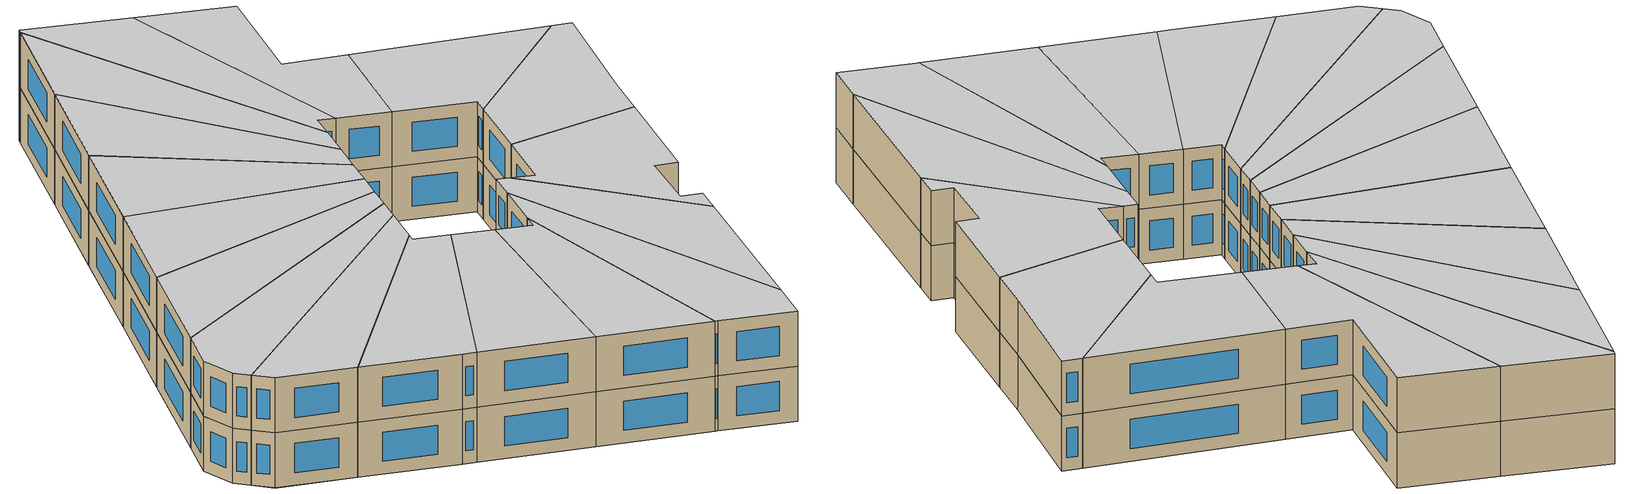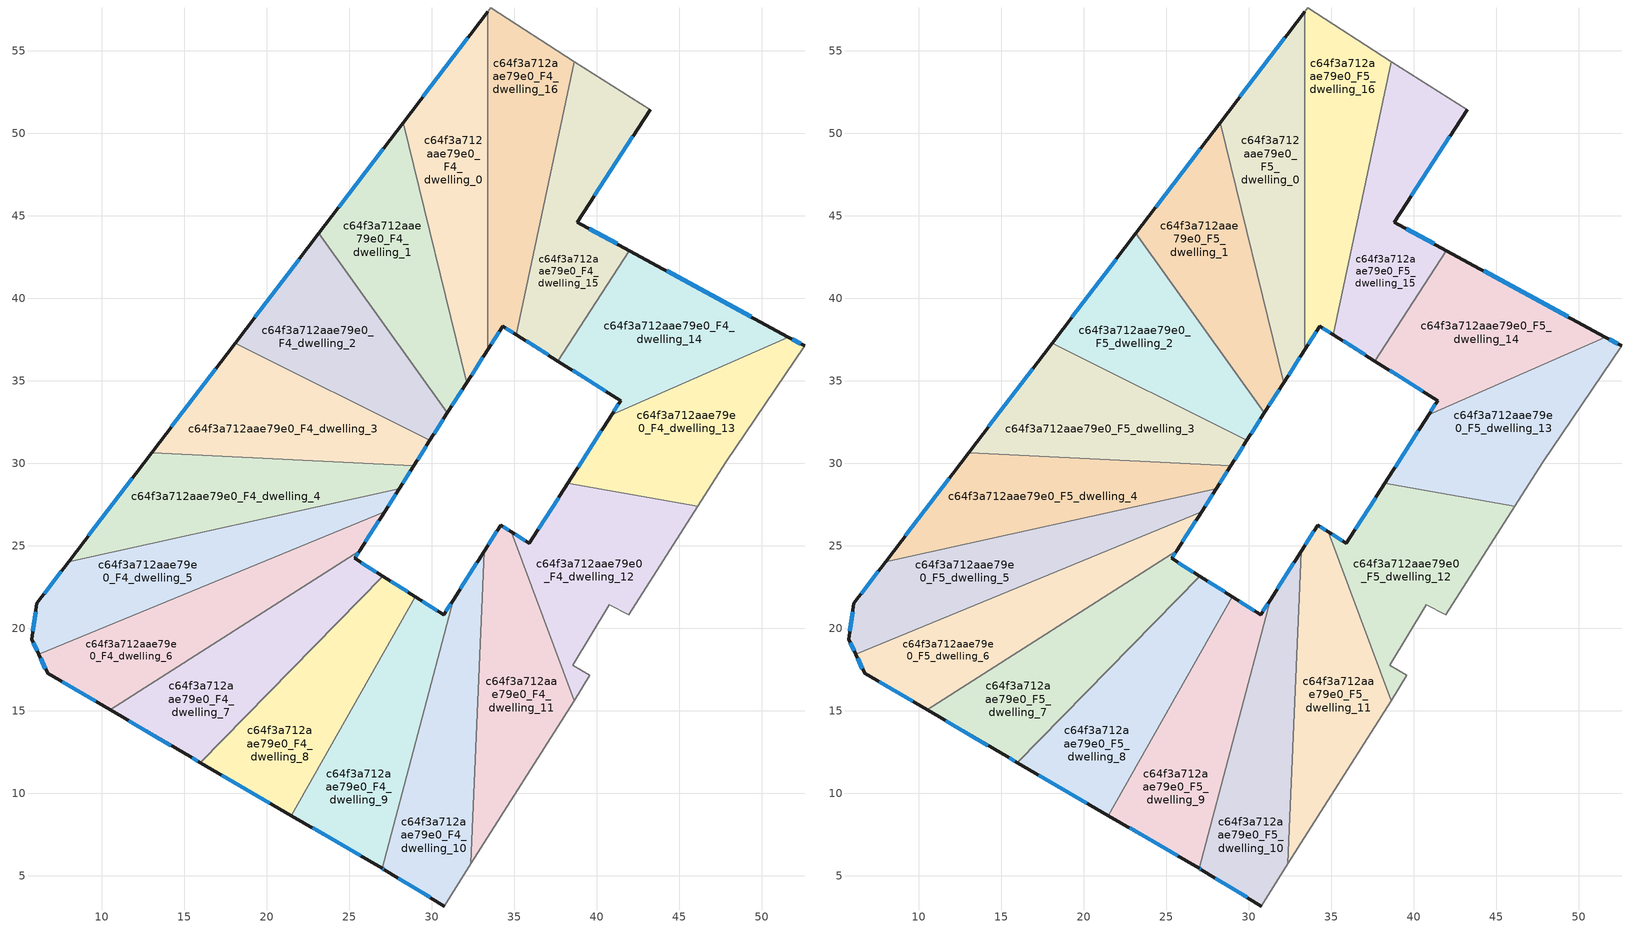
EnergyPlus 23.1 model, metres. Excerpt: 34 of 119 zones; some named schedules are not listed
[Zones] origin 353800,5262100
c64f3a712aae79e0_F4_dwelling_0
 floor to c64f3a712aae79e0_F3_dwelling_0 (EU_floor_Construction): 33.39,57.36 33.39,36.88 32.11,34.88 28.26,50.62 z12
 wall outside (EU_wall_Construction): 32.11,34.88 33.39,36.88 / 33.39,57.36 28.26,50.62 z12:15
 wall to c64f3a712aae79e0_F4_dwelling_1 (EU_wall_Construction): 28.26,50.62 32.11,34.88 z12:15
 wall to c64f3a712aae79e0_F4_dwelling_16 (EU_wall_Construction): 33.39,36.88 33.39,57.36 z12:15
 window (EU_Window_Construction): 32.41,35.35 33.09,36.41 / 32.19,55.78 29.47,52.2 z12.7:14.3
c64f3a712aae79e0_F4_dwelling_1
 floor to c64f3a712aae79e0_F3_dwelling_1 (EU_floor_Construction): 28.26,50.62 32.11,34.88 30.95,33.05 23.16,43.93 z12
 wall outside (EU_wall_Construction): 30.95,33.05 32.11,34.88 / 28.26,50.62 23.16,43.93 z12:15
 wall to c64f3a712aae79e0_F4_dwelling_2 (EU_wall_Construction): 23.16,43.93 30.95,33.05 z12:15
 window (EU_Window_Construction): 31.22,33.48 31.84,34.45 / 27.07,49.05 24.36,45.5 z12.7:14.3
c64f3a712aae79e0_F4_dwelling_10
 floor to c64f3a712aae79e0_F3_dwelling_10 (EU_floor_Construction): 33.18,24.68 32.37,5.74 30.75,3.18 27.12,5.38 26.99,5.46 31.29,21.7 z12
 wall outside (EU_wall_Construction): 26.99,5.46 27.12,5.38 30.75,3.18 / 33.18,24.68 31.29,21.7 z12:15
 wall adiabatic (EU_wall_Construction): 30.75,3.18 32.37,5.74 z12:15
 wall to c64f3a712aae79e0_F4_dwelling_9 (EU_wall_Construction): 31.29,21.7 26.99,5.46 z12:15
 wall to c64f3a712aae79e0_F4_dwelling_11 (EU_wall_Construction): 32.37,5.74 33.18,24.68 z12:15
 window (EU_Window_Construction): 27.02,5.44 27.09,5.4 / 32.74,23.98 31.73,22.4 / 27.98,4.87 29.9,3.7 z12.7:14.3
c64f3a712aae79e0_F4_dwelling_11
 floor to c64f3a712aae79e0_F3_dwelling_11 (EU_floor_Construction): 34.8,25.86 38.62,15.63 32.37,5.74 33.18,24.68 34.18,26.26 z12
 wall outside (EU_wall_Construction): 34.8,25.86 34.18,26.26 33.18,24.68 z12:15
 wall adiabatic (EU_wall_Construction): 32.37,5.74 38.62,15.63 z12:15
 wall to c64f3a712aae79e0_F4_dwelling_12 (EU_wall_Construction): 38.62,15.63 34.8,25.86 z12:15
 window (EU_Window_Construction): 33.95,25.89 33.41,25.05 / 34.66,25.95 34.33,26.16 z12.7:14.3
c64f3a712aae79e0_F4_dwelling_12
 floor to c64f3a712aae79e0_F3_dwelling_12 (EU_floor_Construction): 46.12,27.39 41.93,20.82 40.77,21.42 38.55,17.75 39.58,17.15 38.62,15.63 34.8,25.86 35.92,25.15 38.24,28.78 z12
 wall outside (EU_wall_Construction): 38.24,28.78 35.92,25.15 34.8,25.86 z12:15
 wall adiabatic (EU_wall_Construction): 38.62,15.63 39.58,17.15 38.55,17.75 40.77,21.42 41.93,20.82 46.12,27.39 z12:15
 wall to c64f3a712aae79e0_F4_dwelling_13 (EU_wall_Construction): 46.12,27.39 38.24,28.78 z12:15
 window (EU_Window_Construction): 35.66,25.31 35.07,25.69 / 37.7,27.93 36.47,26 z12.7:14.3
c64f3a712aae79e0_F4_dwelling_13
 floor to c64f3a712aae79e0_F3_dwelling_13 (EU_floor_Construction): 52.6,37.12 47.82,30.06 46.12,27.39 38.24,28.78 40.89,32.94 51.61,37.65 z12
 wall outside (EU_wall_Construction): 40.89,32.94 38.24,28.78 / 52.6,37.12 51.61,37.65 z12:15
 wall adiabatic (EU_wall_Construction): 46.12,27.39 47.83,30.06 52.6,37.12 z12:15
 wall to c64f3a712aae79e0_F4_dwelling_14 (EU_wall_Construction): 51.61,37.65 40.89,32.94 z12:15
 window (EU_Window_Construction): 40.27,31.96 38.87,29.76 / 52.37,37.24 51.84,37.53 z12.7:14.3
c64f3a712aae79e0_F4_dwelling_14
 floor to c64f3a712aae79e0_F3_dwelling_14 (EU_floor_Construction): 51.61,37.65 40.89,32.94 41.44,33.79 37.64,36.2 41.98,42.89 z12
 wall outside (EU_wall_Construction): 37.64,36.2 41.44,33.79 40.89,32.94 / 51.61,37.65 41.98,42.89 z12:15
 wall to c64f3a712aae79e0_F4_dwelling_15 (EU_wall_Construction): 41.98,42.89 37.64,36.2 z12:15
 window (EU_Window_Construction): 41.31,33.59 41.02,33.14 / 38.53,35.63 40.55,34.36 / 49.35,38.88 44.24,41.66 z12.7:14.3
c64f3a712aae79e0_F4_dwelling_15
 floor to c64f3a712aae79e0_F3_dwelling_15 (EU_floor_Construction): 43.23,51.41 38.81,44.61 41.98,42.89 37.64,36.2 35.12,37.79 38.64,54.34 z12
 wall outside (EU_wall_Construction): 41.98,42.89 38.81,44.61 43.23,51.41 / 35.12,37.79 37.64,36.2 z12:15
 wall adiabatic (EU_wall_Construction): 43.23,51.41 38.64,54.34 z12:15
 wall to c64f3a712aae79e0_F4_dwelling_16 (EU_wall_Construction): 38.64,54.34 35.12,37.79 z12:15
 window (EU_Window_Construction): 41.23,43.29 39.55,44.21 / 35.71,37.41 37.05,36.57 / 39.84,46.21 42.19,49.81 z12.7:14.3
c64f3a712aae79e0_F4_dwelling_16
 floor to c64f3a712aae79e0_F3_dwelling_16 (EU_floor_Construction): 38.64,54.34 35.12,37.79 34.3,38.31 33.39,36.88 33.39,57.36 33.57,57.59 z12
 wall outside (EU_wall_Construction): 33.39,36.88 34.3,38.31 35.12,37.79 z12:15
 wall adiabatic (EU_wall_Construction): 38.64,54.34 33.57,57.59 33.39,57.36 z12:15
 window (EU_Window_Construction): 34.49,38.19 34.93,37.91 / 33.61,37.22 34.09,37.97 z12.7:14.3
c64f3a712aae79e0_F4_dwelling_2
 floor to c64f3a712aae79e0_F3_dwelling_2 (EU_floor_Construction): 23.16,43.93 30.95,33.05 29.89,31.39 18.09,37.28 z12
 wall outside (EU_wall_Construction): 29.89,31.39 30.95,33.05 / 23.16,43.93 18.09,37.28 z12:15
 wall to c64f3a712aae79e0_F4_dwelling_3 (EU_wall_Construction): 18.09,37.28 29.89,31.39 z12:15
 window (EU_Window_Construction): 30.14,31.78 30.7,32.66 / 21.97,42.37 19.28,38.84 z12.7:14.3
c64f3a712aae79e0_F4_dwelling_3
 floor to c64f3a712aae79e0_F3_dwelling_3 (EU_floor_Construction): 29.89,31.39 28.92,29.86 13.04,30.65 18.09,37.28 z12
 wall outside (EU_wall_Construction): 28.92,29.86 29.89,31.39 / 18.09,37.28 13.04,30.65 z12:15
 wall to c64f3a712aae79e0_F4_dwelling_4 (EU_wall_Construction): 13.04,30.65 28.92,29.86 z12:15
 window (EU_Window_Construction): 29.15,30.22 29.66,31.03 / 16.91,35.72 14.23,32.21 z12.7:14.3
c64f3a712aae79e0_F4_dwelling_4
 floor to c64f3a712aae79e0_F3_dwelling_4 (EU_floor_Construction): 28.92,29.86 28.03,28.46 8.01,24.05 13.04,30.65 z12
 wall outside (EU_wall_Construction): 28.03,28.46 28.92,29.86 / 13.04,30.65 8.01,24.05 z12:15
 wall to c64f3a712aae79e0_F4_dwelling_5 (EU_wall_Construction): 8.01,24.05 28.03,28.46 z12:15
 window (EU_Window_Construction): 28.24,28.79 28.71,29.53 / 11.86,29.1 9.19,25.6 z12.7:14.3
c64f3a712aae79e0_F4_dwelling_5
 floor to c64f3a712aae79e0_F3_dwelling_5 (EU_floor_Construction): 28.03,28.46 27.14,27.07 6.18,18.45 5.77,19.33 6.08,21.51 8.01,24.05 z12
 wall outside (EU_wall_Construction): 8.01,24.05 6.08,21.51 5.77,19.33 6.18,18.45 / 27.14,27.07 28.03,28.46 z12:15
 wall to c64f3a712aae79e0_F4_dwelling_6 (EU_wall_Construction): 6.18,18.45 27.14,27.07 z12:15
 window (EU_Window_Construction): 7.56,23.45 6.53,22.11 / 27.35,27.4 27.82,28.13 / 5.87,19.12 6.09,18.65 / 6.01,21 5.84,19.84 z12.7:14.3
c64f3a712aae79e0_F4_dwelling_6
 floor to c64f3a712aae79e0_F3_dwelling_6 (EU_floor_Construction): 27.14,27.07 25.63,24.69 10.52,15.06 6.73,17.29 6.18,18.45 z12
 wall outside (EU_wall_Construction): 25.63,24.69 27.14,27.07 / 6.18,18.45 6.73,17.29 10.52,15.06 z12:15
 wall to c64f3a712aae79e0_F4_dwelling_7 (EU_wall_Construction): 10.52,15.06 25.63,24.69 z12:15
 window (EU_Window_Construction): 25.98,25.25 26.79,26.51 / 7.62,16.77 9.63,15.59 / 6.31,18.18 6.6,17.56 z12.7:14.3
c64f3a712aae79e0_F4_dwelling_7
 floor to c64f3a712aae79e0_F3_dwelling_7 (EU_floor_Construction): 25.63,24.69 25.34,24.24 27.04,23.16 15.98,11.86 15.33,12.24 10.52,15.06 z12
 wall outside (EU_wall_Construction): 27.04,23.16 25.34,24.24 25.63,24.69 / 10.52,15.06 15.33,12.24 15.98,11.86 z12:15
 wall to c64f3a712aae79e0_F4_dwelling_8 (EU_wall_Construction): 15.98,11.86 27.04,23.16 z12:15
 window (EU_Window_Construction): 25.41,24.35 25.56,24.59 / 26.65,23.41 25.74,23.99 / 15.48,12.15 15.83,11.95 / 11.65,14.4 14.2,12.9 z12.7:14.3
c64f3a712aae79e0_F4_dwelling_8
 floor to c64f3a712aae79e0_F3_dwelling_8 (EU_floor_Construction): 29.01,21.91 21.48,8.66 15.98,11.86 27.04,23.16 z12
 wall outside (EU_wall_Construction): 29.01,21.91 27.04,23.16 / 15.98,11.86 21.48,8.66 z12:15
 wall to c64f3a712aae79e0_F4_dwelling_9 (EU_wall_Construction): 21.48,8.66 29.01,21.91 z12:15
 window (EU_Window_Construction): 28.55,22.21 27.51,22.87 / 17.27,11.11 20.19,9.41 z12.7:14.3
c64f3a712aae79e0_F4_dwelling_9
 floor to c64f3a712aae79e0_F3_dwelling_9 (EU_floor_Construction): 31.29,21.7 26.99,5.46 21.48,8.66 29.01,21.91 30.73,20.82 z12
 wall outside (EU_wall_Construction): 31.29,21.7 30.73,20.82 29.01,21.91 / 21.48,8.66 26.99,5.46 z12:15
 window (EU_Window_Construction): 30.32,21.07 29.41,21.66 / 31.16,21.49 30.86,21.03 / 22.78,7.91 25.7,6.21 z12.7:14.3
c64f3a712aae79e0_F5_dwelling_0
 floor to c64f3a712aae79e0_F4_dwelling_0 (EU_floor_Construction): 33.39,57.36 33.39,36.88 32.11,34.88 28.26,50.62 z15
 wall outside (EU_wall_Construction): 32.11,34.88 33.39,36.88 / 33.39,57.36 28.26,50.62 z15:18
 wall to c64f3a712aae79e0_F5_dwelling_1 (EU_wall_Construction): 28.26,50.62 32.11,34.88 z15:18
 wall to c64f3a712aae79e0_F5_dwelling_16 (EU_wall_Construction): 33.39,36.88 33.39,57.36 z15:18
 window (EU_Window_Construction): 32.41,35.35 33.09,36.41 / 32.19,55.78 29.47,52.2 z15.7:17.3
 ceiling to c64f3a712aae79e0_F6_dwelling_0 (EU_floor_Construction): 32.11,34.88 33.39,36.88 33.39,57.36 28.26,50.62 z18
c64f3a712aae79e0_F5_dwelling_1
 floor to c64f3a712aae79e0_F4_dwelling_1 (EU_floor_Construction): 28.26,50.62 32.11,34.88 30.95,33.05 23.16,43.93 z15
 wall outside (EU_wall_Construction): 30.95,33.05 32.11,34.88 / 28.26,50.62 23.16,43.93 z15:18
 wall to c64f3a712aae79e0_F5_dwelling_2 (EU_wall_Construction): 23.16,43.93 30.95,33.05 z15:18
 window (EU_Window_Construction): 31.22,33.48 31.84,34.45 / 27.07,49.05 24.36,45.5 z15.7:17.3
 ceiling to c64f3a712aae79e0_F6_dwelling_1 (EU_floor_Construction): 30.95,33.05 32.11,34.88 28.26,50.62 23.16,43.93 z18
c64f3a712aae79e0_F5_dwelling_10
 floor to c64f3a712aae79e0_F4_dwelling_10 (EU_floor_Construction): 33.18,24.68 32.37,5.74 30.75,3.18 27.12,5.38 26.99,5.46 31.29,21.7 z15
 wall outside (EU_wall_Construction): 26.99,5.46 27.12,5.38 30.75,3.18 / 33.18,24.68 31.29,21.7 z15:18
 wall adiabatic (EU_wall_Construction): 30.75,3.18 32.37,5.74 z15:18
 wall to c64f3a712aae79e0_F5_dwelling_9 (EU_wall_Construction): 31.29,21.7 26.99,5.46 z15:18
 wall to c64f3a712aae79e0_F5_dwelling_11 (EU_wall_Construction): 32.37,5.74 33.18,24.68 z15:18
 window (EU_Window_Construction): 27.02,5.44 27.09,5.4 / 32.74,23.98 31.73,22.4 / 27.98,4.87 29.9,3.7 z15.7:17.3
 ceiling to c64f3a712aae79e0_F6_dwelling_10 (EU_floor_Construction): 30.75,3.18 32.37,5.74 33.18,24.68 31.29,21.7 26.99,5.46 27.12,5.38 z18
c64f3a712aae79e0_F5_dwelling_11
 floor to c64f3a712aae79e0_F4_dwelling_11 (EU_floor_Construction): 34.8,25.86 38.62,15.63 32.37,5.74 33.18,24.68 34.18,26.26 z15
 wall outside (EU_wall_Construction): 34.8,25.86 34.18,26.26 33.18,24.68 z15:18
 wall adiabatic (EU_wall_Construction): 32.37,5.74 38.62,15.63 z15:18
 wall to c64f3a712aae79e0_F5_dwelling_12 (EU_wall_Construction): 38.62,15.63 34.8,25.86 z15:18
 window (EU_Window_Construction): 33.95,25.89 33.41,25.05 / 34.66,25.95 34.33,26.16 z15.7:17.3
 ceiling to c64f3a712aae79e0_F6_dwelling_11 (EU_floor_Construction): 32.37,5.74 38.62,15.63 34.8,25.86 34.18,26.26 33.18,24.68 z18
c64f3a712aae79e0_F5_dwelling_12
 floor to c64f3a712aae79e0_F4_dwelling_12 (EU_floor_Construction): 46.12,27.39 41.93,20.82 40.77,21.42 38.55,17.75 39.58,17.15 38.62,15.63 34.8,25.86 35.92,25.15 38.24,28.78 z15
 wall outside (EU_wall_Construction): 38.24,28.78 35.92,25.15 34.8,25.86 z15:18
 wall adiabatic (EU_wall_Construction): 38.62,15.63 39.58,17.15 38.55,17.75 40.77,21.42 41.93,20.82 46.12,27.39 z15:18
 wall to c64f3a712aae79e0_F5_dwelling_13 (EU_wall_Construction): 46.12,27.39 38.24,28.78 z15:18
 window (EU_Window_Construction): 35.66,25.31 35.07,25.69 / 37.7,27.93 36.47,26 z15.7:17.3
 ceiling to c64f3a712aae79e0_F6_dwelling_12 (EU_floor_Construction): 41.93,20.82 46.12,27.39 38.24,28.78 35.92,25.15 34.8,25.86 38.62,15.63 39.58,17.15 38.55,17.75 40.77,21.42 z18
c64f3a712aae79e0_F5_dwelling_13
 floor to c64f3a712aae79e0_F4_dwelling_13 (EU_floor_Construction): 52.6,37.12 47.82,30.06 46.12,27.39 38.24,28.78 40.89,32.94 51.61,37.65 z15
 wall outside (EU_wall_Construction): 40.89,32.94 38.24,28.78 / 52.6,37.12 51.61,37.65 z15:18
 wall adiabatic (EU_wall_Construction): 46.12,27.39 47.83,30.06 52.6,37.12 z15:18
 wall to c64f3a712aae79e0_F5_dwelling_14 (EU_wall_Construction): 51.61,37.65 40.89,32.94 z15:18
 window (EU_Window_Construction): 40.27,31.96 38.87,29.76 / 52.37,37.24 51.84,37.53 z15.7:17.3
 ceiling to c64f3a712aae79e0_F6_dwelling_13 (EU_floor_Construction): 47.82,30.06 52.6,37.12 51.61,37.65 40.89,32.94 38.24,28.78 46.12,27.39 z18
c64f3a712aae79e0_F5_dwelling_14
 floor to c64f3a712aae79e0_F4_dwelling_14 (EU_floor_Construction): 51.61,37.65 40.89,32.94 41.44,33.79 37.64,36.2 41.98,42.89 z15
 wall outside (EU_wall_Construction): 37.64,36.2 41.44,33.79 40.89,32.94 / 51.61,37.65 41.98,42.89 z15:18
 wall to c64f3a712aae79e0_F5_dwelling_15 (EU_wall_Construction): 41.98,42.89 37.64,36.2 z15:18
 window (EU_Window_Construction): 41.31,33.59 41.02,33.14 / 38.53,35.63 40.55,34.36 / 49.35,38.88 44.24,41.66 z15.7:17.3
 ceiling to c64f3a712aae79e0_F6_dwelling_14 (EU_floor_Construction): 51.61,37.65 41.98,42.89 37.64,36.2 41.44,33.79 40.89,32.94 z18
c64f3a712aae79e0_F5_dwelling_15
 floor to c64f3a712aae79e0_F4_dwelling_15 (EU_floor_Construction): 43.23,51.41 38.81,44.61 41.98,42.89 37.64,36.2 35.12,37.79 38.64,54.34 z15
 wall outside (EU_wall_Construction): 41.98,42.89 38.81,44.61 43.23,51.41 / 35.12,37.79 37.64,36.2 z15:18
 wall adiabatic (EU_wall_Construction): 43.23,51.41 38.64,54.34 z15:18
 wall to c64f3a712aae79e0_F5_dwelling_16 (EU_wall_Construction): 38.64,54.34 35.12,37.79 z15:18
 window (EU_Window_Construction): 41.23,43.29 39.55,44.21 / 35.71,37.41 37.05,36.57 / 39.84,46.21 42.19,49.81 z15.7:17.3
 ceiling to c64f3a712aae79e0_F6_dwelling_15 (EU_floor_Construction): 37.64,36.2 41.98,42.89 38.81,44.61 43.23,51.41 38.64,54.34 35.12,37.79 z18
c64f3a712aae79e0_F5_dwelling_16
 floor to c64f3a712aae79e0_F4_dwelling_16 (EU_floor_Construction): 38.64,54.34 35.12,37.79 34.3,38.31 33.39,36.88 33.39,57.36 33.57,57.59 z15
 wall outside (EU_wall_Construction): 33.39,36.88 34.3,38.31 35.12,37.79 z15:18
 wall adiabatic (EU_wall_Construction): 38.64,54.34 33.57,57.59 33.39,57.36 z15:18
 window (EU_Window_Construction): 34.49,38.19 34.93,37.91 / 33.61,37.22 34.09,37.97 z15.7:17.3
 ceiling to c64f3a712aae79e0_F6_dwelling_16 (EU_floor_Construction): 35.12,37.79 38.64,54.34 33.57,57.59 33.39,57.36 33.39,36.88 34.3,38.31 z18
c64f3a712aae79e0_F5_dwelling_2
 floor to c64f3a712aae79e0_F4_dwelling_2 (EU_floor_Construction): 23.16,43.93 30.95,33.05 29.89,31.39 18.09,37.28 z15
 wall outside (EU_wall_Construction): 29.89,31.39 30.95,33.05 / 23.16,43.93 18.09,37.28 z15:18
 wall to c64f3a712aae79e0_F5_dwelling_3 (EU_wall_Construction): 18.09,37.28 29.89,31.39 z15:18
 window (EU_Window_Construction): 30.14,31.78 30.7,32.66 / 21.97,42.37 19.28,38.84 z15.7:17.3
 ceiling to c64f3a712aae79e0_F6_dwelling_2 (EU_floor_Construction): 29.89,31.39 30.95,33.05 23.16,43.93 18.09,37.28 z18
c64f3a712aae79e0_F5_dwelling_3
 floor to c64f3a712aae79e0_F4_dwelling_3 (EU_floor_Construction): 29.89,31.39 28.92,29.86 13.04,30.65 18.09,37.28 z15
 wall outside (EU_wall_Construction): 28.92,29.86 29.89,31.39 / 18.09,37.28 13.04,30.65 z15:18
 wall to c64f3a712aae79e0_F5_dwelling_4 (EU_wall_Construction): 13.04,30.65 28.92,29.86 z15:18
 window (EU_Window_Construction): 29.15,30.22 29.66,31.03 / 16.91,35.72 14.23,32.21 z15.7:17.3
 ceiling to c64f3a712aae79e0_F6_dwelling_3 (EU_floor_Construction): 28.92,29.86 29.89,31.39 18.09,37.28 13.04,30.65 z18
c64f3a712aae79e0_F5_dwelling_4
 floor to c64f3a712aae79e0_F4_dwelling_4 (EU_floor_Construction): 28.92,29.86 28.03,28.46 8.01,24.05 13.04,30.65 z15
 wall outside (EU_wall_Construction): 28.03,28.46 28.92,29.86 / 13.04,30.65 8.01,24.05 z15:18
 wall to c64f3a712aae79e0_F5_dwelling_5 (EU_wall_Construction): 8.01,24.05 28.03,28.46 z15:18
 window (EU_Window_Construction): 28.24,28.79 28.71,29.53 / 11.86,29.1 9.19,25.6 z15.7:17.3
 ceiling to c64f3a712aae79e0_F6_dwelling_4 (EU_floor_Construction): 28.03,28.46 28.92,29.86 13.04,30.65 8.01,24.05 z18
c64f3a712aae79e0_F5_dwelling_5
 floor to c64f3a712aae79e0_F4_dwelling_5 (EU_floor_Construction): 28.03,28.46 27.14,27.07 6.18,18.45 5.77,19.33 6.08,21.51 8.01,24.05 z15
 wall outside (EU_wall_Construction): 8.01,24.05 6.08,21.51 5.77,19.33 6.18,18.45 / 27.14,27.07 28.03,28.46 z15:18
 wall to c64f3a712aae79e0_F5_dwelling_6 (EU_wall_Construction): 6.18,18.45 27.14,27.07 z15:18
 window (EU_Window_Construction): 7.56,23.45 6.53,22.11 / 27.35,27.4 27.82,28.13 / 5.87,19.12 6.09,18.65 / 6.01,21 5.84,19.84 z15.7:17.3
 ceiling to c64f3a712aae79e0_F6_dwelling_5 (EU_floor_Construction): 27.14,27.07 28.03,28.46 8.01,24.05 6.08,21.51 5.77,19.33 6.18,18.45 z18
c64f3a712aae79e0_F5_dwelling_6
 floor to c64f3a712aae79e0_F4_dwelling_6 (EU_floor_Construction): 27.14,27.07 25.63,24.69 10.52,15.06 6.73,17.29 6.18,18.45 z15
 wall outside (EU_wall_Construction): 25.63,24.69 27.14,27.07 / 6.18,18.45 6.73,17.29 10.52,15.06 z15:18
 wall to c64f3a712aae79e0_F5_dwelling_7 (EU_wall_Construction): 10.52,15.06 25.63,24.69 z15:18
 window (EU_Window_Construction): 25.98,25.25 26.79,26.51 / 7.62,16.77 9.63,15.59 / 6.31,18.18 6.6,17.56 z15.7:17.3
 ceiling to c64f3a712aae79e0_F6_dwelling_6 (EU_floor_Construction): 25.63,24.69 27.14,27.07 6.18,18.45 6.73,17.29 10.52,15.06 z18
c64f3a712aae79e0_F5_dwelling_7
 floor to c64f3a712aae79e0_F4_dwelling_7 (EU_floor_Construction): 25.63,24.69 25.34,24.24 27.04,23.16 15.98,11.86 15.33,12.24 10.52,15.06 z15
 wall outside (EU_wall_Construction): 27.04,23.16 25.34,24.24 25.63,24.69 / 10.52,15.06 15.33,12.24 15.98,11.86 z15:18
 wall to c64f3a712aae79e0_F5_dwelling_8 (EU_wall_Construction): 15.98,11.86 27.04,23.16 z15:18
 window (EU_Window_Construction): 25.41,24.35 25.56,24.59 / 26.65,23.41 25.74,23.99 / 15.48,12.15 15.83,11.95 / 11.65,14.4 14.2,12.9 z15.7:17.3
 ceiling to c64f3a712aae79e0_F6_dwelling_7 (EU_floor_Construction): 15.98,11.86 27.04,23.16 25.34,24.24 25.63,24.69 10.52,15.06 15.33,12.24 z18
c64f3a712aae79e0_F5_dwelling_8
 floor to c64f3a712aae79e0_F4_dwelling_8 (EU_floor_Construction): 29.01,21.91 21.48,8.66 15.98,11.86 27.04,23.16 z15
 wall outside (EU_wall_Construction): 29.01,21.91 27.04,23.16 / 15.98,11.86 21.48,8.66 z15:18
 wall to c64f3a712aae79e0_F5_dwelling_9 (EU_wall_Construction): 21.48,8.66 29.01,21.91 z15:18
 window (EU_Window_Construction): 28.55,22.21 27.51,22.87 / 17.27,11.11 20.19,9.41 z15.7:17.3
 ceiling to c64f3a712aae79e0_F6_dwelling_8 (EU_floor_Construction): 21.48,8.66 29.01,21.91 27.04,23.16 15.98,11.86 z18
c64f3a712aae79e0_F5_dwelling_9
 floor to c64f3a712aae79e0_F4_dwelling_9 (EU_floor_Construction): 31.29,21.7 26.99,5.46 21.48,8.66 29.01,21.91 30.73,20.82 z15
 wall outside (EU_wall_Construction): 31.29,21.7 30.73,20.82 29.01,21.91 / 21.48,8.66 26.99,5.46 z15:18
 window (EU_Window_Construction): 30.32,21.07 29.41,21.66 / 31.16,21.49 30.86,21.03 / 22.78,7.91 25.7,6.21 z15.7:17.3
 ceiling to c64f3a712aae79e0_F6_dwelling_9 (EU_floor_Construction): 26.99,5.46 31.29,21.7 30.73,20.82 29.01,21.91 21.48,8.66 z18
[Building]
EU S2 Campaign: North Axis=0; Terrain=City; Solar Distribution=FullExterior
[Site:Location]
Budapest.Ferenc.Liszt.Intl.AP: Latitude=47.437; Longitude=19.256; Time Zone=1; Elevation=185
[SizingPeriod:WeatherFileDays]
AnnualSizingPeriod: Begin Month=1; Begin Day of Month=1; End Month=12; End Day of Month=31; Day of Week for Start Day=Monday; Use Weather File Daylight Saving Period=No; Use Weather File Rain and Snow Indicators=No
[MATERIAL]
EU_InternalMass_Material: Roughness=MediumRough; Thickness=0.1; Conductivity=1; Density=1800; Specific Heat=900; Thermal Absorptance=0.9; Solar Absorptance=0.7; Visible Absorptance=0.7
[MATERIAL:NOMASS] Roughness=MediumRough; Thermal Absorptance=0.9; Solar Absorptance=0.7; Visible Absorptance=0.7
Name | Thermal Resistance
EU_wall_NoMass | 0.832559
EU_floor_NoMass | 0.872794
[WINDOWMATERIAL:SIMPLEGLAZINGSYSTEM]
EU_Window_SimpleGlazing: UFactor=2.79869; Solar Heat Gain Coefficient=0.75; Visible Transmittance=0.75
[CONSTRUCTION]
EU_wall_Construction: EU_wall_NoMass
EU_floor_Construction: EU_floor_NoMass
EU_Window_Construction: EU_Window_SimpleGlazing
EU_InternalMass_Construction: EU_InternalMass_Material
[ZONE] Type=1; Multiplier=1; Ceiling Height=autocalculate; Floor Area=autocalculate; Part of Total Floor Area=Yes
Name | Volume
c64f3a712aae79e0_F4_dwelling_0; c64f3a712aae79e0_F5_dwelling_0 | 199.354
c64f3a712aae79e0_F4_dwelling_1; c64f3a712aae79e0_F5_dwelling_1 | 199.369
c64f3a712aae79e0_F4_dwelling_10; c64f3a712aae79e0_F5_dwelling_10 | 199.355
c64f3a712aae79e0_F4_dwelling_11; c64f3a712aae79e0_F5_dwelling_11 | 199.357
c64f3a712aae79e0_F4_dwelling_12; c64f3a712aae79e0_F5_dwelling_12 | 199.337
c64f3a712aae79e0_F4_dwelling_13; c64f3a712aae79e0_F5_dwelling_13 | 199.335
c64f3a712aae79e0_F4_dwelling_14; c64f3a712aae79e0_F5_dwelling_14 | 199.352
c64f3a712aae79e0_F4_dwelling_15; c64f3a712aae79e0_F5_dwelling_15 | 199.36
c64f3a712aae79e0_F4_dwelling_16; c64f3a712aae79e0_F5_dwelling_16 | 199.34
c64f3a712aae79e0_F4_dwelling_2; c64f3a712aae79e0_F5_dwelling_2 | 199.339
c64f3a712aae79e0_F4_dwelling_3; c64f3a712aae79e0_F5_dwelling_3 | 199.371
c64f3a712aae79e0_F4_dwelling_4; c64f3a712aae79e0_F5_dwelling_4 | 199.344
c64f3a712aae79e0_F4_dwelling_5; c64f3a712aae79e0_F5_dwelling_5 | 199.341
c64f3a712aae79e0_F4_dwelling_6; c64f3a712aae79e0_F5_dwelling_6 | 199.348
c64f3a712aae79e0_F4_dwelling_7; c64f3a712aae79e0_F5_dwelling_7 | 199.349
c64f3a712aae79e0_F4_dwelling_8; c64f3a712aae79e0_F5_dwelling_8 | 199.367
c64f3a712aae79e0_F4_dwelling_9; c64f3a712aae79e0_F5_dwelling_9 | 199.322
[INTERNALMASS] Construction=EU_InternalMass_Construction
Name | Zone or ZoneList | Surface Area
c64f3a712aae79e0_F4_dwelling_0_EU_InternalMass | c64f3a712aae79e0_F4_dwelling_0 | 66.4511
c64f3a712aae79e0_F4_dwelling_1_EU_InternalMass | c64f3a712aae79e0_F4_dwelling_1 | 66.4562
c64f3a712aae79e0_F4_dwelling_2_EU_InternalMass | c64f3a712aae79e0_F4_dwelling_2 | 66.4463
c64f3a712aae79e0_F4_dwelling_3_EU_InternalMass | c64f3a712aae79e0_F4_dwelling_3 | 66.4569
c64f3a712aae79e0_F4_dwelling_4_EU_InternalMass | c64f3a712aae79e0_F4_dwelling_4 | 66.4481
c64f3a712aae79e0_F4_dwelling_5_EU_InternalMass | c64f3a712aae79e0_F4_dwelling_5 | 66.4468
c64f3a712aae79e0_F4_dwelling_6_EU_InternalMass | c64f3a712aae79e0_F4_dwelling_6 | 66.4494
c64f3a712aae79e0_F4_dwelling_7_EU_InternalMass | c64f3a712aae79e0_F4_dwelling_7 | 66.4497
c64f3a712aae79e0_F4_dwelling_8_EU_InternalMass | c64f3a712aae79e0_F4_dwelling_8 | 66.4558
c64f3a712aae79e0_F4_dwelling_9_EU_InternalMass | c64f3a712aae79e0_F4_dwelling_9 | 66.4405
c64f3a712aae79e0_F4_dwelling_10_EU_InternalMass | c64f3a712aae79e0_F4_dwelling_10 | 66.4516
c64f3a712aae79e0_F4_dwelling_11_EU_InternalMass | c64f3a712aae79e0_F4_dwelling_11 | 66.4522
c64f3a712aae79e0_F4_dwelling_12_EU_InternalMass | c64f3a712aae79e0_F4_dwelling_12 | 66.4456
c64f3a712aae79e0_F4_dwelling_13_EU_InternalMass | c64f3a712aae79e0_F4_dwelling_13 | 66.4451
c64f3a712aae79e0_F4_dwelling_14_EU_InternalMass | c64f3a712aae79e0_F4_dwelling_14 | 66.4508
c64f3a712aae79e0_F4_dwelling_15_EU_InternalMass | c64f3a712aae79e0_F4_dwelling_15 | 66.4537
c64f3a712aae79e0_F4_dwelling_16_EU_InternalMass | c64f3a712aae79e0_F4_dwelling_16 | 66.4467
c64f3a712aae79e0_F5_dwelling_0_EU_InternalMass | c64f3a712aae79e0_F5_dwelling_0 | 66.4511
c64f3a712aae79e0_F5_dwelling_1_EU_InternalMass | c64f3a712aae79e0_F5_dwelling_1 | 66.4562
c64f3a712aae79e0_F5_dwelling_2_EU_InternalMass | c64f3a712aae79e0_F5_dwelling_2 | 66.4463
c64f3a712aae79e0_F5_dwelling_3_EU_InternalMass | c64f3a712aae79e0_F5_dwelling_3 | 66.4569
c64f3a712aae79e0_F5_dwelling_4_EU_InternalMass | c64f3a712aae79e0_F5_dwelling_4 | 66.4481
c64f3a712aae79e0_F5_dwelling_5_EU_InternalMass | c64f3a712aae79e0_F5_dwelling_5 | 66.4468
c64f3a712aae79e0_F5_dwelling_6_EU_InternalMass | c64f3a712aae79e0_F5_dwelling_6 | 66.4494
c64f3a712aae79e0_F5_dwelling_7_EU_InternalMass | c64f3a712aae79e0_F5_dwelling_7 | 66.4497
c64f3a712aae79e0_F5_dwelling_8_EU_InternalMass | c64f3a712aae79e0_F5_dwelling_8 | 66.4558
c64f3a712aae79e0_F5_dwelling_9_EU_InternalMass | c64f3a712aae79e0_F5_dwelling_9 | 66.4405
c64f3a712aae79e0_F5_dwelling_10_EU_InternalMass | c64f3a712aae79e0_F5_dwelling_10 | 66.4516
c64f3a712aae79e0_F5_dwelling_11_EU_InternalMass | c64f3a712aae79e0_F5_dwelling_11 | 66.4522
c64f3a712aae79e0_F5_dwelling_12_EU_InternalMass | c64f3a712aae79e0_F5_dwelling_12 | 66.4456
c64f3a712aae79e0_F5_dwelling_13_EU_InternalMass | c64f3a712aae79e0_F5_dwelling_13 | 66.4451
c64f3a712aae79e0_F5_dwelling_14_EU_InternalMass | c64f3a712aae79e0_F5_dwelling_14 | 66.4508
c64f3a712aae79e0_F5_dwelling_15_EU_InternalMass | c64f3a712aae79e0_F5_dwelling_15 | 66.4537
c64f3a712aae79e0_F5_dwelling_16_EU_InternalMass | c64f3a712aae79e0_F5_dwelling_16 | 66.4467
[OTHEREQUIPMENT] Fuel Type=Electricity; Design Level Calculation Method=Watts/Area; Power per Zone Floor Area=1; Fraction Latent=0; Fraction Radiant=0; Fraction Lost=0; Carbon Dioxide Generation Rate=0; EndUse Subcategory=EU_Step8_InternalGains
Name | Zone or ZoneList or Space or SpaceList | Schedule
EU_Step8_InternalGain_c64f3a712aae79e0_F4_dwelling_0_f000 | c64f3a712aae79e0_F4_dwelling_0 | EU_Step8_GainSchedule_c64f3a712aae79e0_F4_dwelling_0_f000
EU_Step8_InternalGain_c64f3a712aae79e0_F4_dwelling_1_f000 | c64f3a712aae79e0_F4_dwelling_1 | EU_Step8_GainSchedule_c64f3a712aae79e0_F4_dwelling_1_f000
EU_Step8_InternalGain_c64f3a712aae79e0_F4_dwelling_2_f000 | c64f3a712aae79e0_F4_dwelling_2 | EU_Step8_GainSchedule_c64f3a712aae79e0_F4_dwelling_2_f000
EU_Step8_InternalGain_c64f3a712aae79e0_F4_dwelling_3_f000 | c64f3a712aae79e0_F4_dwelling_3 | EU_Step8_GainSchedule_c64f3a712aae79e0_F4_dwelling_3_f000
EU_Step8_InternalGain_c64f3a712aae79e0_F4_dwelling_4_f000 | c64f3a712aae79e0_F4_dwelling_4 | EU_Step8_GainSchedule_c64f3a712aae79e0_F4_dwelling_4_f000
EU_Step8_InternalGain_c64f3a712aae79e0_F4_dwelling_5_f000 | c64f3a712aae79e0_F4_dwelling_5 | EU_Step8_GainSchedule_c64f3a712aae79e0_F4_dwelling_5_f000
EU_Step8_InternalGain_c64f3a712aae79e0_F4_dwelling_6_f000 | c64f3a712aae79e0_F4_dwelling_6 | EU_Step8_GainSchedule_c64f3a712aae79e0_F4_dwelling_6_f000
EU_Step8_InternalGain_c64f3a712aae79e0_F4_dwelling_7_f000 | c64f3a712aae79e0_F4_dwelling_7 | EU_Step8_GainSchedule_c64f3a712aae79e0_F4_dwelling_7_f000
EU_Step8_InternalGain_c64f3a712aae79e0_F4_dwelling_8_f000 | c64f3a712aae79e0_F4_dwelling_8 | EU_Step8_GainSchedule_c64f3a712aae79e0_F4_dwelling_8_f000
EU_Step8_InternalGain_c64f3a712aae79e0_F4_dwelling_9_f000 | c64f3a712aae79e0_F4_dwelling_9 | EU_Step8_GainSchedule_c64f3a712aae79e0_F4_dwelling_9_f000
EU_Step8_InternalGain_c64f3a712aae79e0_F4_dwelling_10_f000 | c64f3a712aae79e0_F4_dwelling_10 | EU_Step8_GainSchedule_c64f3a712aae79e0_F4_dwelling_10_f000
EU_Step8_InternalGain_c64f3a712aae79e0_F4_dwelling_11_f000 | c64f3a712aae79e0_F4_dwelling_11 | EU_Step8_GainSchedule_c64f3a712aae79e0_F4_dwelling_11_f000
EU_Step8_InternalGain_c64f3a712aae79e0_F4_dwelling_12_f000 | c64f3a712aae79e0_F4_dwelling_12 | EU_Step8_GainSchedule_c64f3a712aae79e0_F4_dwelling_12_f000
EU_Step8_InternalGain_c64f3a712aae79e0_F4_dwelling_13_f000 | c64f3a712aae79e0_F4_dwelling_13 | EU_Step8_GainSchedule_c64f3a712aae79e0_F4_dwelling_13_f000
EU_Step8_InternalGain_c64f3a712aae79e0_F4_dwelling_14_f000 | c64f3a712aae79e0_F4_dwelling_14 | EU_Step8_GainSchedule_c64f3a712aae79e0_F4_dwelling_14_f000
EU_Step8_InternalGain_c64f3a712aae79e0_F4_dwelling_15_f000 | c64f3a712aae79e0_F4_dwelling_15 | EU_Step8_GainSchedule_c64f3a712aae79e0_F4_dwelling_15_f000
EU_Step8_InternalGain_c64f3a712aae79e0_F4_dwelling_16_f000 | c64f3a712aae79e0_F4_dwelling_16 | EU_Step8_GainSchedule_c64f3a712aae79e0_F4_dwelling_16_f000
EU_Step8_InternalGain_c64f3a712aae79e0_F5_dwelling_0_f000 | c64f3a712aae79e0_F5_dwelling_0 | EU_Step8_GainSchedule_c64f3a712aae79e0_F5_dwelling_0_f000
EU_Step8_InternalGain_c64f3a712aae79e0_F5_dwelling_1_f000 | c64f3a712aae79e0_F5_dwelling_1 | EU_Step8_GainSchedule_c64f3a712aae79e0_F5_dwelling_1_f000
EU_Step8_InternalGain_c64f3a712aae79e0_F5_dwelling_2_f000 | c64f3a712aae79e0_F5_dwelling_2 | EU_Step8_GainSchedule_c64f3a712aae79e0_F5_dwelling_2_f000
EU_Step8_InternalGain_c64f3a712aae79e0_F5_dwelling_3_f000 | c64f3a712aae79e0_F5_dwelling_3 | EU_Step8_GainSchedule_c64f3a712aae79e0_F5_dwelling_3_f000
EU_Step8_InternalGain_c64f3a712aae79e0_F5_dwelling_4_f000 | c64f3a712aae79e0_F5_dwelling_4 | EU_Step8_GainSchedule_c64f3a712aae79e0_F5_dwelling_4_f000
EU_Step8_InternalGain_c64f3a712aae79e0_F5_dwelling_5_f000 | c64f3a712aae79e0_F5_dwelling_5 | EU_Step8_GainSchedule_c64f3a712aae79e0_F5_dwelling_5_f000
EU_Step8_InternalGain_c64f3a712aae79e0_F5_dwelling_6_f000 | c64f3a712aae79e0_F5_dwelling_6 | EU_Step8_GainSchedule_c64f3a712aae79e0_F5_dwelling_6_f000
EU_Step8_InternalGain_c64f3a712aae79e0_F5_dwelling_7_f000 | c64f3a712aae79e0_F5_dwelling_7 | EU_Step8_GainSchedule_c64f3a712aae79e0_F5_dwelling_7_f000
EU_Step8_InternalGain_c64f3a712aae79e0_F5_dwelling_8_f000 | c64f3a712aae79e0_F5_dwelling_8 | EU_Step8_GainSchedule_c64f3a712aae79e0_F5_dwelling_8_f000
EU_Step8_InternalGain_c64f3a712aae79e0_F5_dwelling_9_f000 | c64f3a712aae79e0_F5_dwelling_9 | EU_Step8_GainSchedule_c64f3a712aae79e0_F5_dwelling_9_f000
EU_Step8_InternalGain_c64f3a712aae79e0_F5_dwelling_10_f000 | c64f3a712aae79e0_F5_dwelling_10 | EU_Step8_GainSchedule_c64f3a712aae79e0_F5_dwelling_10_f000
EU_Step8_InternalGain_c64f3a712aae79e0_F5_dwelling_11_f000 | c64f3a712aae79e0_F5_dwelling_11 | EU_Step8_GainSchedule_c64f3a712aae79e0_F5_dwelling_11_f000
EU_Step8_InternalGain_c64f3a712aae79e0_F5_dwelling_12_f000 | c64f3a712aae79e0_F5_dwelling_12 | EU_Step8_GainSchedule_c64f3a712aae79e0_F5_dwelling_12_f000
EU_Step8_InternalGain_c64f3a712aae79e0_F5_dwelling_13_f000 | c64f3a712aae79e0_F5_dwelling_13 | EU_Step8_GainSchedule_c64f3a712aae79e0_F5_dwelling_13_f000
EU_Step8_InternalGain_c64f3a712aae79e0_F5_dwelling_14_f000 | c64f3a712aae79e0_F5_dwelling_14 | EU_Step8_GainSchedule_c64f3a712aae79e0_F5_dwelling_14_f000
EU_Step8_InternalGain_c64f3a712aae79e0_F5_dwelling_15_f000 | c64f3a712aae79e0_F5_dwelling_15 | EU_Step8_GainSchedule_c64f3a712aae79e0_F5_dwelling_15_f000
EU_Step8_InternalGain_c64f3a712aae79e0_F5_dwelling_16_f000 | c64f3a712aae79e0_F5_dwelling_16 | EU_Step8_GainSchedule_c64f3a712aae79e0_F5_dwelling_16_f000
[ZONEVENTILATION:DESIGNFLOWRATE] Schedule=EU_AlwaysOn; Design Flow Rate Calculation Method=AirChanges/Hour; Air Changes per Hour=0.475469; Ventilation Type=Natural; Fan Pressure Rise=0; Fan Total Efficiency=1; Constant Term Coefficient=1; Temperature Term Coefficient=0; Velocity Term Coefficient=0; Velocity Squared Term Coefficient=0; Minimum Indoor Temperature=-100; Maximum Indoor Temperature=100; Delta Temperature=-100; Minimum Outdoor Temperature=-100; Maximum Outdoor Temperature=100; Maximum Wind Speed=40
Name | Zone or ZoneList or Space or SpaceList
EU_ConstantAir_c64f3a712aae79e0_F4_dwelling_0 | c64f3a712aae79e0_F4_dwelling_0
EU_ConstantAir_c64f3a712aae79e0_F4_dwelling_1 | c64f3a712aae79e0_F4_dwelling_1
EU_ConstantAir_c64f3a712aae79e0_F4_dwelling_2 | c64f3a712aae79e0_F4_dwelling_2
EU_ConstantAir_c64f3a712aae79e0_F4_dwelling_3 | c64f3a712aae79e0_F4_dwelling_3
EU_ConstantAir_c64f3a712aae79e0_F4_dwelling_4 | c64f3a712aae79e0_F4_dwelling_4
EU_ConstantAir_c64f3a712aae79e0_F4_dwelling_5 | c64f3a712aae79e0_F4_dwelling_5
EU_ConstantAir_c64f3a712aae79e0_F4_dwelling_6 | c64f3a712aae79e0_F4_dwelling_6
EU_ConstantAir_c64f3a712aae79e0_F4_dwelling_7 | c64f3a712aae79e0_F4_dwelling_7
EU_ConstantAir_c64f3a712aae79e0_F4_dwelling_8 | c64f3a712aae79e0_F4_dwelling_8
EU_ConstantAir_c64f3a712aae79e0_F4_dwelling_9 | c64f3a712aae79e0_F4_dwelling_9
EU_ConstantAir_c64f3a712aae79e0_F4_dwelling_10 | c64f3a712aae79e0_F4_dwelling_10
EU_ConstantAir_c64f3a712aae79e0_F4_dwelling_11 | c64f3a712aae79e0_F4_dwelling_11
EU_ConstantAir_c64f3a712aae79e0_F4_dwelling_12 | c64f3a712aae79e0_F4_dwelling_12
EU_ConstantAir_c64f3a712aae79e0_F4_dwelling_13 | c64f3a712aae79e0_F4_dwelling_13
EU_ConstantAir_c64f3a712aae79e0_F4_dwelling_14 | c64f3a712aae79e0_F4_dwelling_14
EU_ConstantAir_c64f3a712aae79e0_F4_dwelling_15 | c64f3a712aae79e0_F4_dwelling_15
EU_ConstantAir_c64f3a712aae79e0_F4_dwelling_16 | c64f3a712aae79e0_F4_dwelling_16
EU_ConstantAir_c64f3a712aae79e0_F5_dwelling_0 | c64f3a712aae79e0_F5_dwelling_0
EU_ConstantAir_c64f3a712aae79e0_F5_dwelling_1 | c64f3a712aae79e0_F5_dwelling_1
EU_ConstantAir_c64f3a712aae79e0_F5_dwelling_2 | c64f3a712aae79e0_F5_dwelling_2
EU_ConstantAir_c64f3a712aae79e0_F5_dwelling_3 | c64f3a712aae79e0_F5_dwelling_3
EU_ConstantAir_c64f3a712aae79e0_F5_dwelling_4 | c64f3a712aae79e0_F5_dwelling_4
EU_ConstantAir_c64f3a712aae79e0_F5_dwelling_5 | c64f3a712aae79e0_F5_dwelling_5
EU_ConstantAir_c64f3a712aae79e0_F5_dwelling_6 | c64f3a712aae79e0_F5_dwelling_6
EU_ConstantAir_c64f3a712aae79e0_F5_dwelling_7 | c64f3a712aae79e0_F5_dwelling_7
EU_ConstantAir_c64f3a712aae79e0_F5_dwelling_8 | c64f3a712aae79e0_F5_dwelling_8
EU_ConstantAir_c64f3a712aae79e0_F5_dwelling_9 | c64f3a712aae79e0_F5_dwelling_9
EU_ConstantAir_c64f3a712aae79e0_F5_dwelling_10 | c64f3a712aae79e0_F5_dwelling_10
EU_ConstantAir_c64f3a712aae79e0_F5_dwelling_11 | c64f3a712aae79e0_F5_dwelling_11
EU_ConstantAir_c64f3a712aae79e0_F5_dwelling_12 | c64f3a712aae79e0_F5_dwelling_12
EU_ConstantAir_c64f3a712aae79e0_F5_dwelling_13 | c64f3a712aae79e0_F5_dwelling_13
EU_ConstantAir_c64f3a712aae79e0_F5_dwelling_14 | c64f3a712aae79e0_F5_dwelling_14
EU_ConstantAir_c64f3a712aae79e0_F5_dwelling_15 | c64f3a712aae79e0_F5_dwelling_15
EU_ConstantAir_c64f3a712aae79e0_F5_dwelling_16 | c64f3a712aae79e0_F5_dwelling_16
[HVACTEMPLATE:ZONE:IDEALLOADSAIRSYSTEM] System Availability Schedule=EU_AlwaysOn; Maximum Heating Supply Air Temperature=50; Minimum Cooling Supply Air Temperature=13; Maximum Heating Supply Air Humidity Ratio=0.0156; Minimum Cooling Supply Air Humidity Ratio=0.0077; Heating Limit=NoLimit; Cooling Limit=NoLimit; Heating Availability Schedule=EU_AlwaysOn; Cooling Availability Schedule=EU_CoolingOff; Dehumidification Control Type=ConstantSensibleHeatRatio; Cooling Sensible Heat Ratio=0.7; Dehumidification Setpoint=60; Humidification Control Type=None; Humidification Setpoint=30; Outdoor Air Method=None; Outdoor Air Flow Rate per Person=0.00944; Outdoor Air Flow Rate per Zone Floor Area=0; Outdoor Air Flow Rate per Zone=0; Demand Controlled Ventilation Type=None; Outdoor Air Economizer Type=NoEconomizer; Heat Recovery Type=None; Sensible Heat Recovery Effectiveness=0.7; Latent Heat Recovery Effectiveness=0.65
Name | Template Thermostat
c64f3a712aae79e0_F4_dwelling_0 | EU_HeatOnly_c64f3a712aae79e0_F4_dwelling_0
c64f3a712aae79e0_F4_dwelling_1 | EU_HeatOnly_c64f3a712aae79e0_F4_dwelling_1
c64f3a712aae79e0_F4_dwelling_2 | EU_HeatOnly_c64f3a712aae79e0_F4_dwelling_2
c64f3a712aae79e0_F4_dwelling_3 | EU_HeatOnly_c64f3a712aae79e0_F4_dwelling_3
c64f3a712aae79e0_F4_dwelling_4 | EU_HeatOnly_c64f3a712aae79e0_F4_dwelling_4
c64f3a712aae79e0_F4_dwelling_5 | EU_HeatOnly_c64f3a712aae79e0_F4_dwelling_5
c64f3a712aae79e0_F4_dwelling_6 | EU_HeatOnly_c64f3a712aae79e0_F4_dwelling_6
c64f3a712aae79e0_F4_dwelling_7 | EU_HeatOnly_c64f3a712aae79e0_F4_dwelling_7
c64f3a712aae79e0_F4_dwelling_8 | EU_HeatOnly_c64f3a712aae79e0_F4_dwelling_8
c64f3a712aae79e0_F4_dwelling_9 | EU_HeatOnly_c64f3a712aae79e0_F4_dwelling_9
c64f3a712aae79e0_F4_dwelling_10 | EU_HeatOnly_c64f3a712aae79e0_F4_dwelling_10
c64f3a712aae79e0_F4_dwelling_11 | EU_HeatOnly_c64f3a712aae79e0_F4_dwelling_11
c64f3a712aae79e0_F4_dwelling_12 | EU_HeatOnly_c64f3a712aae79e0_F4_dwelling_12
c64f3a712aae79e0_F4_dwelling_13 | EU_HeatOnly_c64f3a712aae79e0_F4_dwelling_13
c64f3a712aae79e0_F4_dwelling_14 | EU_HeatOnly_c64f3a712aae79e0_F4_dwelling_14
c64f3a712aae79e0_F4_dwelling_15 | EU_HeatOnly_c64f3a712aae79e0_F4_dwelling_15
c64f3a712aae79e0_F4_dwelling_16 | EU_HeatOnly_c64f3a712aae79e0_F4_dwelling_16
c64f3a712aae79e0_F5_dwelling_0 | EU_HeatOnly_c64f3a712aae79e0_F5_dwelling_0
c64f3a712aae79e0_F5_dwelling_1 | EU_HeatOnly_c64f3a712aae79e0_F5_dwelling_1
c64f3a712aae79e0_F5_dwelling_2 | EU_HeatOnly_c64f3a712aae79e0_F5_dwelling_2
c64f3a712aae79e0_F5_dwelling_3 | EU_HeatOnly_c64f3a712aae79e0_F5_dwelling_3
c64f3a712aae79e0_F5_dwelling_4 | EU_HeatOnly_c64f3a712aae79e0_F5_dwelling_4
c64f3a712aae79e0_F5_dwelling_5 | EU_HeatOnly_c64f3a712aae79e0_F5_dwelling_5
c64f3a712aae79e0_F5_dwelling_6 | EU_HeatOnly_c64f3a712aae79e0_F5_dwelling_6
c64f3a712aae79e0_F5_dwelling_7 | EU_HeatOnly_c64f3a712aae79e0_F5_dwelling_7
c64f3a712aae79e0_F5_dwelling_8 | EU_HeatOnly_c64f3a712aae79e0_F5_dwelling_8
c64f3a712aae79e0_F5_dwelling_9 | EU_HeatOnly_c64f3a712aae79e0_F5_dwelling_9
c64f3a712aae79e0_F5_dwelling_10 | EU_HeatOnly_c64f3a712aae79e0_F5_dwelling_10
c64f3a712aae79e0_F5_dwelling_11 | EU_HeatOnly_c64f3a712aae79e0_F5_dwelling_11
c64f3a712aae79e0_F5_dwelling_12 | EU_HeatOnly_c64f3a712aae79e0_F5_dwelling_12
c64f3a712aae79e0_F5_dwelling_13 | EU_HeatOnly_c64f3a712aae79e0_F5_dwelling_13
c64f3a712aae79e0_F5_dwelling_14 | EU_HeatOnly_c64f3a712aae79e0_F5_dwelling_14
c64f3a712aae79e0_F5_dwelling_15 | EU_HeatOnly_c64f3a712aae79e0_F5_dwelling_15
c64f3a712aae79e0_F5_dwelling_16 | EU_HeatOnly_c64f3a712aae79e0_F5_dwelling_16
[SIZING:ZONE] Zone Cooling Design Supply Air Temperature Input Method=SupplyAirTemperature; Zone Cooling Design Supply Air Temperature=13; Zone Heating Design Supply Air Temperature Input Method=SupplyAirTemperature; Zone Heating Design Supply Air Temperature=50; Zone Cooling Design Supply Air Humidity Ratio=0.008; Zone Heating Design Supply Air Humidity Ratio=0.008; Cooling Design Air Flow Method=DesignDay; Cooling Design Air Flow Rate=0; Cooling Minimum Air Flow per Zone Floor Area=0.000762; Cooling Minimum Air Flow=0; Cooling Minimum Air Flow Fraction=0.2; Heating Design Air Flow Method=DesignDay; Heating Design Air Flow Rate=0; Heating Maximum Air Flow per Zone Floor Area=0.002032; Heating Maximum Air Flow=0.141576; Heating Maximum Air Flow Fraction=0.3; Account for Dedicated Outdoor Air System=No; Dedicated Outdoor Air System Control Strategy=NeutralSupplyAir; Dedicated Outdoor Air Low Setpoint Temperature for Design=autosize; Dedicated Outdoor Air High Setpoint Temperature for Design=autosize; Zone Load Sizing Method=Sensible Load Only No Latent Load; Zone Latent Cooling Design Supply Air Humidity Ratio Input Method=HumidityRatioDifference; Zone Cooling Design Supply Air Humidity Ratio Difference=0.005; Zone Latent Heating Design Supply Air Humidity Ratio Input Method=HumidityRatioDifference; Zone Humidification Design Supply Air Humidity Ratio Difference=0.005
c64f3a712aae79e0_F4_dwelling_0; c64f3a712aae79e0_F4_dwelling_1; c64f3a712aae79e0_F4_dwelling_2; c64f3a712aae79e0_F4_dwelling_3; c64f3a712aae79e0_F4_dwelling_4; c64f3a712aae79e0_F4_dwelling_5; c64f3a712aae79e0_F4_dwelling_6; c64f3a712aae79e0_F4_dwelling_7; c64f3a712aae79e0_F4_dwelling_8; c64f3a712aae79e0_F4_dwelling_9; c64f3a712aae79e0_F4_dwelling_10; c64f3a712aae79e0_F4_dwelling_11; c64f3a712aae79e0_F4_dwelling_12; c64f3a712aae79e0_F4_dwelling_13; c64f3a712aae79e0_F4_dwelling_14; c64f3a712aae79e0_F4_dwelling_15; c64f3a712aae79e0_F4_dwelling_16; c64f3a712aae79e0_F5_dwelling_0; c64f3a712aae79e0_F5_dwelling_1; c64f3a712aae79e0_F5_dwelling_2; c64f3a712aae79e0_F5_dwelling_3; c64f3a712aae79e0_F5_dwelling_4; c64f3a712aae79e0_F5_dwelling_5; c64f3a712aae79e0_F5_dwelling_6; c64f3a712aae79e0_F5_dwelling_7; c64f3a712aae79e0_F5_dwelling_8; c64f3a712aae79e0_F5_dwelling_9; c64f3a712aae79e0_F5_dwelling_10; c64f3a712aae79e0_F5_dwelling_11; c64f3a712aae79e0_F5_dwelling_12; c64f3a712aae79e0_F5_dwelling_13; c64f3a712aae79e0_F5_dwelling_14; c64f3a712aae79e0_F5_dwelling_15; c64f3a712aae79e0_F5_dwelling_16
[SCHEDULE:FILE] Column Number=1; Rows to Skip at Top=0; Number of Hours of Data=8760; Column Separator=Comma; Interpolate to Timestep=No; Minutes per Item=60; Adjust Schedule for Daylight Savings=Yes
Name | File
EU_Step8_GainSchedule_c64f3a712aae79e0_F4_dwelling_0_f000 | ../../schedules/c64f3a712aae79e0/c64f3a712aae79e0_F4_dwelling_0_f000_gain.csv
EU_Step8_GainSchedule_c64f3a712aae79e0_F4_dwelling_1_f000 | ../../schedules/c64f3a712aae79e0/c64f3a712aae79e0_F4_dwelling_1_f000_gain.csv
EU_Step8_GainSchedule_c64f3a712aae79e0_F4_dwelling_2_f000 | ../../schedules/c64f3a712aae79e0/c64f3a712aae79e0_F4_dwelling_2_f000_gain.csv
EU_Step8_GainSchedule_c64f3a712aae79e0_F4_dwelling_3_f000 | ../../schedules/c64f3a712aae79e0/c64f3a712aae79e0_F4_dwelling_3_f000_gain.csv
EU_Step8_GainSchedule_c64f3a712aae79e0_F4_dwelling_4_f000 | ../../schedules/c64f3a712aae79e0/c64f3a712aae79e0_F4_dwelling_4_f000_gain.csv
EU_Step8_GainSchedule_c64f3a712aae79e0_F4_dwelling_5_f000 | ../../schedules/c64f3a712aae79e0/c64f3a712aae79e0_F4_dwelling_5_f000_gain.csv
EU_Step8_GainSchedule_c64f3a712aae79e0_F4_dwelling_6_f000 | ../../schedules/c64f3a712aae79e0/c64f3a712aae79e0_F4_dwelling_6_f000_gain.csv
EU_Step8_GainSchedule_c64f3a712aae79e0_F4_dwelling_7_f000 | ../../schedules/c64f3a712aae79e0/c64f3a712aae79e0_F4_dwelling_7_f000_gain.csv
EU_Step8_GainSchedule_c64f3a712aae79e0_F4_dwelling_8_f000 | ../../schedules/c64f3a712aae79e0/c64f3a712aae79e0_F4_dwelling_8_f000_gain.csv
EU_Step8_GainSchedule_c64f3a712aae79e0_F4_dwelling_9_f000 | ../../schedules/c64f3a712aae79e0/c64f3a712aae79e0_F4_dwelling_9_f000_gain.csv
EU_Step8_GainSchedule_c64f3a712aae79e0_F4_dwelling_10_f000 | ../../schedules/c64f3a712aae79e0/c64f3a712aae79e0_F4_dwelling_10_f000_gain.csv
EU_Step8_GainSchedule_c64f3a712aae79e0_F4_dwelling_11_f000 | ../../schedules/c64f3a712aae79e0/c64f3a712aae79e0_F4_dwelling_11_f000_gain.csv
EU_Step8_GainSchedule_c64f3a712aae79e0_F4_dwelling_12_f000 | ../../schedules/c64f3a712aae79e0/c64f3a712aae79e0_F4_dwelling_12_f000_gain.csv
EU_Step8_GainSchedule_c64f3a712aae79e0_F4_dwelling_13_f000 | ../../schedules/c64f3a712aae79e0/c64f3a712aae79e0_F4_dwelling_13_f000_gain.csv
EU_Step8_GainSchedule_c64f3a712aae79e0_F4_dwelling_14_f000 | ../../schedules/c64f3a712aae79e0/c64f3a712aae79e0_F4_dwelling_14_f000_gain.csv
EU_Step8_GainSchedule_c64f3a712aae79e0_F4_dwelling_15_f000 | ../../schedules/c64f3a712aae79e0/c64f3a712aae79e0_F4_dwelling_15_f000_gain.csv
